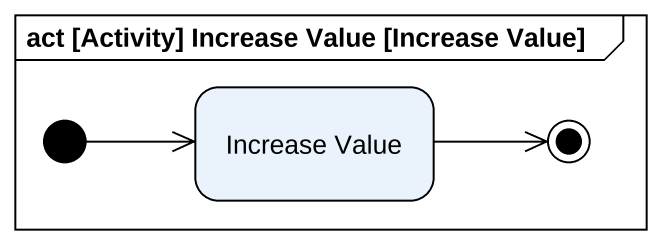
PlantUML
@startuml
mainframe act [Activity] Increase Value [Increase Value]
hide empty description
state "Increase Value" as Increase_Value
[*] -right-> Increase_Value
Increase_Value -right-> [*]
@enduml
